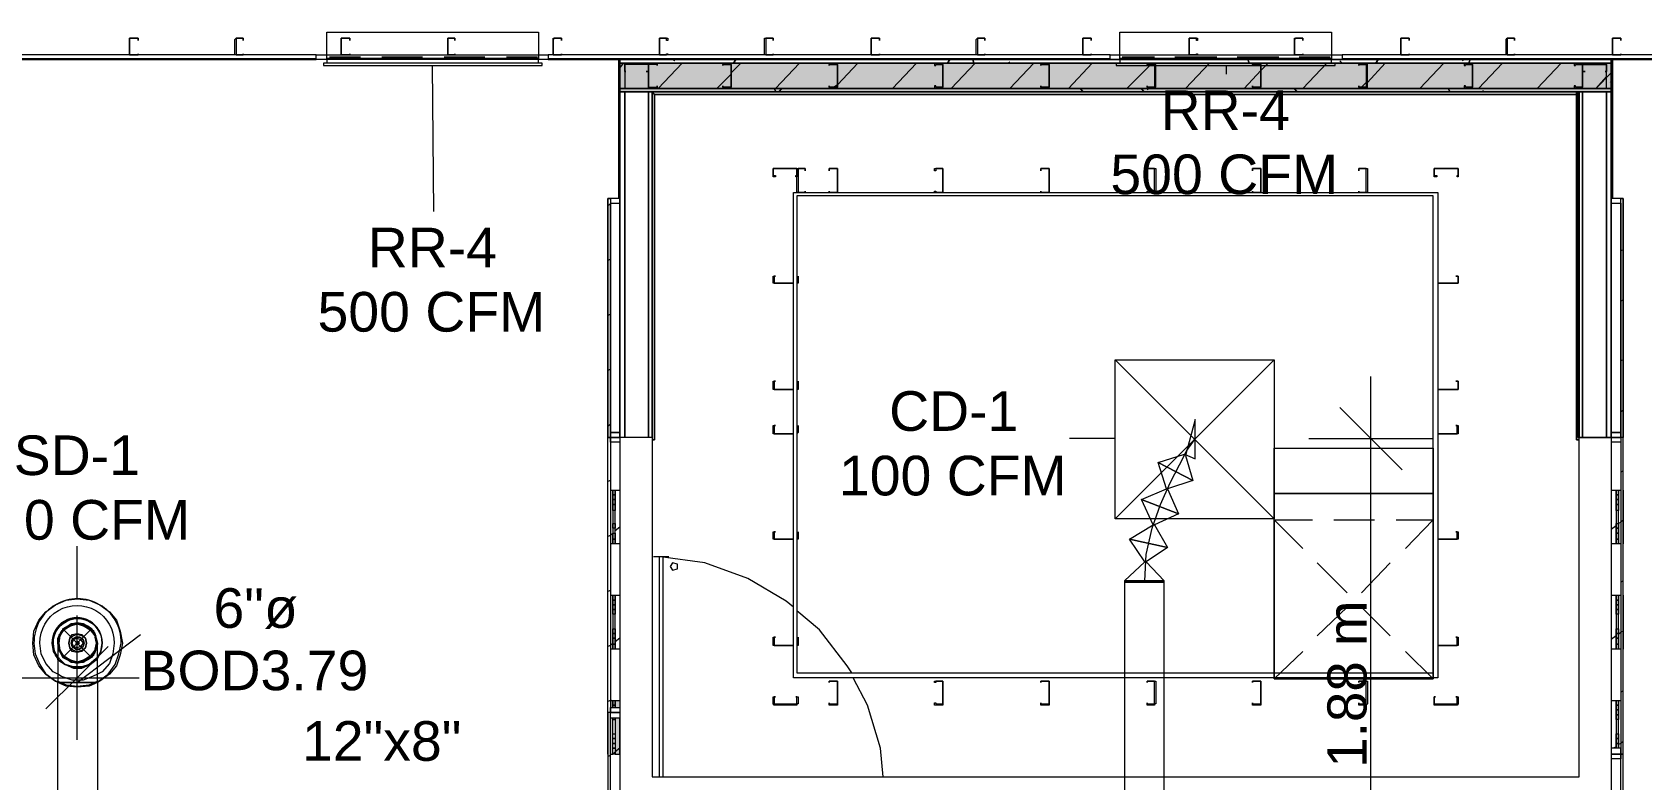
# Model space of a CAD drawing. Header units: metres. Extents: x -2 to 237, y -8 to 52.
# Drawn here: x 7.38 to 13.54, y 18.93 to 21.8 of the extents above; entities that cross this region are included whole.
import ezdxf

# ---------------------------------------------------------------- set-up
doc = ezdxf.new("R2010")
doc.units = ezdxf.units.M
doc.layers.add('HVAC - Ductos', color=5, linetype='Continuous', lineweight=0)
doc.layers.add('PDF4_Text', color=7, linetype='Continuous', lineweight=0)
doc.layers.add('PDF4_Geometry', color=7, linetype='Continuous', lineweight=0, true_color=0xaaaaaa)
doc.layers.add('PDF4_Solid Fills', color=7, linetype='Continuous', lineweight=0, true_color=0xffffff)
doc.styles.add('PDF Helvetica', font='')
doc.styles.get('PDF Helvetica').set_extended_font_data('Helvetica')

msp = doc.modelspace()

# ---------------------------------------------------------------- hatches: boundary and pattern name
at = {"layer": 'PDF4_Solid Fills', "lineweight": 0, "transparency": 33554559}
for points in [[(9.6483, 21.583), (9.6483, 21.6792), (9.6299, 21.6792), (9.6299, 21.5693), (13.4281, 21.5693), (13.4281, 21.6792), (13.4097, 21.6792), (13.4097, 21.583)], [(13.4281, 21.583), (13.4281, 21.6792), (9.6299, 21.6792), (9.6299, 21.583)], [(13.4097, 21.583), (13.4097, 21.6746), (9.6483, 21.6746), (9.6483, 21.583)]]:
    msp.add_hatch(color=256, dxfattribs=at).paths.add_polyline_path(points)
h = msp.add_hatch(color=256, dxfattribs=at)
h.paths.add_polyline_path([(9.5933, 19.2097), (9.6024, 19.2097), (9.6024, 19.2372), (9.5933, 19.2372)])
h.paths.add_polyline_path([(9.6024, 19.1685), (9.5933, 19.1685), (9.5933, 19.031), (9.6024, 19.031)])
h = msp.add_hatch(color=256, dxfattribs=at)
h.paths.add_polyline_path([(9.6299, 19.2097), (9.6299, 19.2372), (9.6116, 19.2372), (9.6116, 19.2097)])
h.paths.add_polyline_path([(9.6299, 19.1685), (9.6116, 19.1685), (9.6116, 19.031), (9.6299, 19.031)])

# ---------------------------------------------------------------- linework, layer by layer
at = {"layer": 'HVAC - Ductos', "lineweight": 0}
for points in [[(9.3321, 21.6792), (9.3184, 21.6792), (9.3184, 21.6975), (8.5074, 21.6975), (8.5074, 21.7983), (9.3184, 21.7983), (9.3184, 21.6975), (8.5074, 21.6975), (8.5074, 21.6792), (8.4937, 21.6792), (8.4937, 21.67), (9.3321, 21.67), (9.3321, 21.6792), (8.4937, 21.6792)], [(12.3697, 21.6792), (12.356, 21.6792), (12.356, 21.6975), (11.545, 21.6975), (11.545, 21.7983), (12.356, 21.7983), (12.356, 21.6975), (11.545, 21.6975), (11.545, 21.6792), (11.5313, 21.6792), (11.5313, 21.67), (12.3697, 21.67), (12.3697, 21.6792), (11.5313, 21.6792)], [(8.5166, 21.67), (9.3092, 21.67)], [(8.9106, 21.67), (8.9152, 21.111)], [(11.5542, 21.67), (12.3468, 21.67)], [(11.9528, 21.67), (11.9528, 21.638)], [(12.136, 20.543), (11.5267, 19.9336)], [(11.5267, 20.543), (12.136, 19.9336)], [(12.5072, 14.2157), (12.5072, 18.3621), (12.5072, 20.4788)], [(12.3881, 20.3597), (12.5072, 20.2405), (12.6263, 20.1215)], [(11.7925, 20.181), (11.8337, 20.1626), (11.8337, 20.3139), (11.797, 20.1764), (11.8245, 20.0802), (11.6917, 20.1489), (11.7925, 20.181), (11.797, 20.1764)], [(11.5267, 20.2405), (11.3526, 20.2405)], [(11.6413, 19.6953), (11.6459, 19.7961), (11.6687, 19.8969), (11.7008, 19.9886), (11.7375, 20.071), (11.7741, 20.1398), (11.8016, 20.1947), (11.8245, 20.2269), (11.8337, 20.2405)], [(12.2689, 20.2405), (12.5072, 20.2405), (12.7455, 20.2405)], [(11.7237, 20.0482), (11.6917, 20.1489), (11.8245, 20.0802), (11.7283, 20.0482), (11.7695, 19.952), (11.6275, 20.0069), (11.7237, 20.0482), (11.7283, 20.0482)], [(11.6733, 19.9107), (11.6275, 20.0069), (11.7695, 19.952), (11.6779, 19.9107), (11.7283, 19.8236), (11.5816, 19.8557), (11.6733, 19.9107), (11.6779, 19.9107)], [(12.2461, 19.8191), (12.136, 19.929), (12.2827, 19.929)], [(12.136, 19.929), (12.136, 19.3197), (12.7455, 19.3197), (12.7455, 19.929)], [(12.3652, 19.929), (12.5209, 19.929)], [(12.6034, 19.929), (12.7455, 19.929)], [(7.5499, 19.6266), (7.5499, 19.8282)], [(11.6413, 19.7687), (11.5816, 19.8557), (11.7283, 19.8236), (11.6459, 19.7687), (11.7145, 19.6953), (11.71, 19.6953), (11.6917, 19.6953), (11.6687, 19.6953), (11.6413, 19.6953), (11.6092, 19.6953), (11.5862, 19.6953), (11.568, 19.6953), (11.5634, 19.6953), (11.568, 19.6953), (11.5862, 19.6953), (11.6092, 19.6953), (11.6413, 19.6953), (11.6687, 19.6953), (11.6917, 19.6953), (11.71, 19.6953), (11.7145, 19.6953), (11.5634, 19.6953), (11.6413, 19.7687), (11.6459, 19.7687)], [(12.4155, 19.6495), (12.301, 19.7641)], [(11.7145, 18.5132), (11.7145, 19.6907), (11.7145, 19.6953), (11.5634, 19.6953), (11.5634, 19.6907), (11.568, 19.6907), (11.5862, 19.6907), (11.6092, 19.6907), (11.6413, 19.6907), (11.6687, 19.6907), (11.6917, 19.6907), (11.71, 19.6907), (11.7145, 19.6907), (11.71, 19.6907), (11.6917, 19.6907), (11.6687, 19.6907), (11.6413, 19.6907), (11.6092, 19.6907), (11.5862, 19.6907), (11.568, 19.6907), (11.5634, 19.6907), (11.5634, 18.5132)], [(7.4765, 18.5132), (7.4765, 19.3059), (7.4674, 19.3105), (7.4307, 19.3379), (7.4033, 19.37), (7.3849, 19.4113), (7.3803, 19.4571), (7.3849, 19.5029), (7.4033, 19.5442), (7.4307, 19.5762), (7.4674, 19.6037), (7.5086, 19.622), (7.5499, 19.6266), (7.5957, 19.622), (7.6369, 19.6037), (7.6736, 19.5762), (7.701, 19.5442), (7.7148, 19.5029), (7.724, 19.4571), (7.7148, 19.4113), (7.701, 19.37), (7.6736, 19.3379), (7.6369, 19.3105), (7.6277, 19.3059), (7.6277, 18.5132)], [(7.5499, 19.086), (7.5499, 19.3242), (7.5499, 19.5625)], [(12.5804, 19.4846), (12.4706, 19.5946)], [(7.4765, 19.4571), (7.4765, 19.4526), (7.4765, 19.4342), (7.4765, 19.4022), (7.4765, 19.3655), (7.4765, 19.3242), (7.4765, 19.3059), (7.4857, 19.3059), (7.4949, 19.3059), (7.5132, 19.3059), (7.5315, 19.3059), (7.5499, 19.3059), (7.5728, 19.3059), (7.5911, 19.3059), (7.6048, 19.3059), (7.6186, 19.3059), (7.6232, 19.3059), (7.6277, 19.3059), (7.6277, 19.3471), (7.6277, 19.3884), (7.6277, 19.4204), (7.6277, 19.4434), (7.6277, 19.4571), (7.6277, 19.4526), (7.6277, 19.4571), (7.6232, 19.4754), (7.6186, 19.4938), (7.6048, 19.5121), (7.5911, 19.5212), (7.5728, 19.5304), (7.5499, 19.535), (7.5315, 19.5304), (7.5132, 19.5212), (7.4949, 19.5121), (7.4949, 19.5075), (7.4949, 19.5121), (7.5132, 19.5212), (7.5315, 19.5304), (7.5499, 19.535), (7.5728, 19.5304), (7.5911, 19.5212), (7.6048, 19.5121), (7.6186, 19.4938), (7.6232, 19.4754), (7.6277, 19.4571)], [(7.4765, 19.4526), (7.4765, 19.4388), (7.4857, 19.4204), (7.4949, 19.4022), (7.5132, 19.393), (7.5315, 19.3838), (7.5132, 19.393), (7.4995, 19.4067), (7.4857, 19.4204), (7.4811, 19.4388), (7.4765, 19.4571), (7.4811, 19.4754), (7.4857, 19.4938), (7.4995, 19.5075), (7.5132, 19.5212), (7.5315, 19.5304), (7.5499, 19.5304), (7.5682, 19.5304), (7.5865, 19.5212), (7.6048, 19.5075), (7.614, 19.4938), (7.6232, 19.4754), (7.6232, 19.4571), (7.6232, 19.4388), (7.614, 19.4204), (7.6048, 19.4067), (7.5865, 19.393), (7.5682, 19.3838), (7.5499, 19.3838)], [(7.5224, 19.5212), (7.4995, 19.5075), (7.5224, 19.5212), (7.5499, 19.5304), (7.5773, 19.5212), (7.6002, 19.5075), (7.6186, 19.4846), (7.6232, 19.4571), (7.6186, 19.4296), (7.6002, 19.4067), (7.5773, 19.393), (7.5499, 19.3838), (7.5224, 19.393), (7.4995, 19.4067), (7.4857, 19.4296), (7.4811, 19.4571), (7.4857, 19.4846), (7.4995, 19.5075), (7.4857, 19.4892)], [(7.4811, 19.4846), (7.4811, 19.4892)], [(7.4949, 19.5075), (7.4903, 19.5029)], [(7.5178, 19.5258), (7.5224, 19.5258), (7.5269, 19.5304)], [(7.5269, 19.5258), (7.5499, 19.5304), (7.5773, 19.5258)], [(7.5499, 19.3059), (7.7927, 19.4892)], [(7.5773, 19.5304), (7.5819, 19.5258)], [(7.5819, 19.5212), (7.6048, 19.5075), (7.6186, 19.4892)], [(7.6186, 19.4892), (7.6232, 19.4846)], [(7.669, 19.4434), (7.5499, 19.3242), (7.4307, 19.2051)], [(7.4811, 19.4342), (7.4765, 19.4571), (7.4811, 19.48)], [(7.4811, 19.425), (7.4811, 19.4296)], [(7.6277, 19.4526), (7.6232, 19.4388), (7.6186, 19.4204), (7.6048, 19.4022), (7.5911, 19.393), (7.5728, 19.3838), (7.5499, 19.3792), (7.5315, 19.3838), (7.5499, 19.3838), (7.5269, 19.3884)], [(7.6186, 19.48), (7.6232, 19.4571), (7.6186, 19.4342)], [(7.6232, 19.4296), (7.6186, 19.425)], [(7.5224, 19.393), (7.4995, 19.4067), (7.4857, 19.425)], [(7.5269, 19.3838), (7.5224, 19.3884), (7.5178, 19.3884)], [(7.5773, 19.3884), (7.5544, 19.3838)], [(7.5819, 19.3884), (7.5773, 19.3838)], [(7.614, 19.425), (7.6048, 19.4067), (7.5819, 19.393)], [(12.7455, 19.3197), (12.6401, 19.425)], [(6.6289, 19.3242), (7.7881, 19.3242)], [(7.6277, 19.3379), (7.6094, 19.3288), (7.5728, 19.3151), (7.5315, 19.3151), (7.4903, 19.3288), (7.4765, 19.3379)], [(7.4765, 19.3105), (7.5086, 19.2968), (7.5499, 19.2922), (7.5957, 19.2968), (7.6277, 19.3105)], [(7.6277, 19.3059), (7.5957, 19.2922), (7.5499, 19.2876), (7.5086, 19.2922), (7.4765, 19.3059)], [(7.6277, 19.3059), (7.6232, 19.3059), (7.6186, 19.3059), (7.6048, 19.3059), (7.5911, 19.3059), (7.5728, 19.3059), (7.5499, 19.3059), (7.5315, 19.3059), (7.5132, 19.3059), (7.4949, 19.3059), (7.4857, 19.3059), (7.4765, 19.3059)]]:
    msp.add_lwpolyline(points, dxfattribs=at)
for points in [[(8.5166, 21.7021), (8.6357, 21.7021)], [(8.7182, 21.7021), (8.874, 21.7021)], [(8.9564, 21.7021), (9.1122, 21.7021)], [(9.1947, 21.7021), (9.3138, 21.7021)], [(11.5542, 21.7021), (11.6779, 21.7021)], [(11.7558, 21.7021), (11.9162, 21.7021)], [(11.994, 21.7021), (12.1544, 21.7021)], [(12.2323, 21.7021), (12.3514, 21.7021)], [(12.136, 19.9336), (11.5267, 19.9336), (11.5267, 20.543), (12.136, 20.543)], [(12.136, 20.0298), (12.136, 20.2039), (12.7455, 20.2039), (12.7455, 20.0298)], [(12.136, 20.0298), (12.7455, 20.0298), (12.7455, 19.3197), (12.136, 19.3197)], [(11.7145, 19.6907), (11.7054, 19.6907), (11.6917, 19.6907), (11.6779, 19.6907), (11.6596, 19.6907), (11.6413, 19.6907), (11.6183, 19.6907), (11.6, 19.6907), (11.5862, 19.6907), (11.5725, 19.6907), (11.568, 19.6907), (11.5634, 19.6907), (11.568, 19.6907), (11.5725, 19.6907), (11.5862, 19.6907), (11.6, 19.6907), (11.6183, 19.6907), (11.6413, 19.6907), (11.6596, 19.6907), (11.6779, 19.6907), (11.6917, 19.6907), (11.7054, 19.6907)], [(7.4903, 19.5029), (7.4857, 19.4938), (7.4765, 19.4754), (7.4765, 19.4571), (7.4765, 19.4526), (7.4765, 19.4571), (7.4765, 19.4754), (7.4857, 19.4938)], [(7.5224, 19.4754), (7.5178, 19.4571), (7.5224, 19.4754), (7.5315, 19.4892), (7.5499, 19.4938), (7.5682, 19.4892), (7.5819, 19.4754), (7.5865, 19.4571), (7.5819, 19.4754), (7.5682, 19.4846), (7.5499, 19.4892), (7.5361, 19.4846)], [(7.5819, 19.4388), (7.5865, 19.4571), (7.5819, 19.4388), (7.5682, 19.425), (7.5499, 19.4204), (7.5315, 19.425), (7.5224, 19.4388), (7.5178, 19.4571), (7.5224, 19.4388), (7.5361, 19.4296), (7.5499, 19.425), (7.5682, 19.4296)], [(7.5315, 19.4708), (7.5269, 19.4571), (7.5315, 19.4708), (7.5453, 19.48), (7.559, 19.48), (7.5728, 19.4708), (7.5773, 19.4571), (7.5728, 19.4708), (7.559, 19.48), (7.5453, 19.48)], [(7.5728, 19.4434), (7.5773, 19.4571), (7.5728, 19.4434), (7.559, 19.4342), (7.5453, 19.4342), (7.5315, 19.4434), (7.5269, 19.4571), (7.5315, 19.4434), (7.5453, 19.4342), (7.559, 19.4342)], [(7.5361, 19.4708), (7.5499, 19.4754), (7.5636, 19.4708), (7.5728, 19.4571), (7.5636, 19.4434), (7.5499, 19.4388), (7.5361, 19.4434), (7.5315, 19.4571)], [(7.5499, 19.4617), (7.5453, 19.4571), (7.5499, 19.4617), (7.5544, 19.4617), (7.559, 19.4571), (7.5544, 19.4526), (7.5499, 19.4526), (7.5453, 19.4571), (7.5499, 19.4526), (7.5544, 19.4526), (7.5544, 19.4571), (7.5544, 19.4617)], [(7.6277, 19.3976), (7.6415, 19.425), (7.6461, 19.4571), (7.6415, 19.425)], [(7.4811, 19.3976), (7.5041, 19.3746), (7.5361, 19.3655), (7.5682, 19.3655), (7.5957, 19.3746), (7.6232, 19.3976), (7.6277, 19.4022), (7.6232, 19.3976), (7.5957, 19.3746), (7.5682, 19.3655), (7.5361, 19.3655), (7.5041, 19.3746), (7.4811, 19.3976), (7.4765, 19.4022)], [(7.6232, 19.393), (7.6002, 19.3746), (7.5682, 19.3609), (7.5361, 19.3609), (7.5041, 19.3746), (7.4765, 19.393), (7.4765, 19.3976), (7.4765, 19.393), (7.5041, 19.3746), (7.5361, 19.3609), (7.5682, 19.3609), (7.6002, 19.3746), (7.6232, 19.393), (7.6277, 19.3976)]]:
    msp.add_lwpolyline(points, close=True, dxfattribs=at)
for points in [[(7.6277, 19.3105), (7.6323, 19.3105), (7.669, 19.3379), (7.6964, 19.3746), (7.7102, 19.4159), (7.7194, 19.4571, 1.013803), (7.3849, 19.4571), (7.3895, 19.4159), (7.4079, 19.3746), (7.4307, 19.3379), (7.4674, 19.3105), (7.4765, 19.3105)], [(7.4765, 19.3379), (7.4582, 19.3471), (7.4307, 19.3792), (7.4124, 19.4159), (7.4079, 19.4571, -1.013321), (7.6919, 19.4571), (7.6873, 19.4159), (7.6736, 19.3792), (7.6461, 19.3471), (7.6277, 19.3379)]]:
    msp.add_lwpolyline(points, format="xyb", dxfattribs=at)
msp.add_lwpolyline([(7.6461, 19.4571, 1.397577), (7.4765, 19.4022), (7.4628, 19.425), (7.4582, 19.4571, -1.372392), (7.6277, 19.4022), (7.6415, 19.425), (7.6461, 19.4571, 1.010987), (7.4537, 19.4571), (7.4582, 19.425), (7.4765, 19.3976, -1.406816)], format="xyb", close=True, dxfattribs=at)
at = {"layer": 'PDF4_Geometry', "lineweight": 0}
for points in [[(7.7514, 21.7112), (7.7514, 21.7709), (7.7514, 21.7754), (7.7835, 21.7754), (7.7835, 21.7663), (7.7835, 21.7754), (7.7514, 21.7754), (7.7514, 21.7709), (7.7514, 21.7112), (7.7835, 21.7112)], [(8.1592, 21.7112), (8.1546, 21.7112), (8.1546, 21.7709), (8.1592, 21.7754), (8.1867, 21.7754), (8.1867, 21.7663), (8.1867, 21.7754), (8.1592, 21.7754), (8.1592, 21.7709), (8.1592, 21.7112), (8.1867, 21.7112)], [(8.5624, 21.7112), (8.5624, 21.7709), (8.5624, 21.7754), (8.5945, 21.7754), (8.5945, 21.7663), (8.5945, 21.7754), (8.5624, 21.7754), (8.5624, 21.7709), (8.5624, 21.7112), (8.5945, 21.7112)], [(8.9701, 21.7112), (8.9701, 21.7709), (8.9701, 21.7754), (8.9977, 21.7754), (8.9977, 21.7663), (8.9977, 21.7754), (8.9701, 21.7754), (8.9701, 21.7709), (8.9701, 21.7112), (8.9977, 21.7112)], [(9.3779, 21.7112), (9.3734, 21.7112), (9.3734, 21.7709), (9.3734, 21.7754), (9.3779, 21.7754), (9.4054, 21.7754), (9.4054, 21.7663), (9.4054, 21.7754), (9.3779, 21.7754), (9.3734, 21.7709), (9.3734, 21.7112), (9.3779, 21.7112), (9.4054, 21.7112)], [(9.7811, 21.7112), (9.7811, 21.7709), (9.7811, 21.7754), (9.8132, 21.7754), (9.8132, 21.7663), (9.8086, 21.7663), (9.8086, 21.7754), (9.7811, 21.7754), (9.7811, 21.7709), (9.7811, 21.7112), (9.8086, 21.7112), (9.8086, 21.7158), (9.8132, 21.7158), (9.8132, 21.7112)], [(10.1889, 21.7112), (10.1843, 21.7112), (10.1843, 21.7709), (10.1843, 21.7754), (10.1889, 21.7754), (10.2163, 21.7754), (10.2163, 21.7663), (10.2163, 21.7754), (10.1889, 21.7754), (10.1889, 21.7709), (10.1889, 21.7112), (10.2163, 21.7112)], [(10.5921, 21.7112), (10.5921, 21.7709), (10.5921, 21.7754), (10.6241, 21.7754), (10.6241, 21.7663), (10.6241, 21.7754), (10.5921, 21.7754), (10.5921, 21.7709), (10.5921, 21.7112), (10.6241, 21.7112)], [(10.9998, 21.7112), (10.9952, 21.7112), (10.9952, 21.7709), (10.9998, 21.7754), (11.0273, 21.7754), (11.0273, 21.7663), (11.0273, 21.7754), (10.9998, 21.7754), (10.9998, 21.7709), (10.9998, 21.7112), (11.0273, 21.7112)], [(11.403, 21.7112), (11.403, 21.7709), (11.403, 21.7754), (11.4351, 21.7754), (11.4351, 21.7663), (11.4351, 21.7754), (11.403, 21.7754), (11.403, 21.7709), (11.403, 21.7112), (11.4351, 21.7112)], [(11.8108, 21.7112), (11.8108, 21.7709), (11.8108, 21.7754), (11.8428, 21.7754), (11.8428, 21.7663), (11.8383, 21.7663), (11.8383, 21.7754), (11.8108, 21.7754), (11.8108, 21.7709), (11.8108, 21.7112), (11.8383, 21.7112), (11.8383, 21.7158), (11.8428, 21.7158), (11.8428, 21.7112)], [(12.2185, 21.7112), (12.2139, 21.7112), (12.2139, 21.7709), (12.2139, 21.7754), (12.2185, 21.7754), (12.2461, 21.7754), (12.2461, 21.7663), (12.2461, 21.7754), (12.2185, 21.7754), (12.2139, 21.7709), (12.2139, 21.7112), (12.2185, 21.7112), (12.2461, 21.7112)], [(12.6217, 21.7112), (12.6217, 21.7709), (12.6217, 21.7754), (12.6538, 21.7754), (12.6538, 21.7663), (12.6538, 21.7754), (12.6217, 21.7754), (12.6217, 21.7709), (12.6217, 21.7112), (12.6538, 21.7112)], [(13.0295, 21.7112), (13.0249, 21.7112), (13.0249, 21.7709), (13.0295, 21.7754), (13.057, 21.7754), (13.057, 21.7663), (13.057, 21.7754), (13.0295, 21.7754), (13.0295, 21.7709), (13.0295, 21.7112), (13.057, 21.7112)], [(13.4327, 21.7112), (13.4327, 21.7709), (13.4327, 21.7754), (13.4648, 21.7754), (13.4648, 21.7663), (13.4648, 21.7754), (13.4327, 21.7754), (13.4327, 21.7709), (13.4327, 21.7112), (13.4648, 21.7112)], [(8.4662, 21.7112), (7.0963, 21.7112), (7.0963, 21.693), (8.4662, 21.693)], [(7.7835, 21.7158), (7.7835, 21.7112)], [(8.1867, 21.7158), (8.1867, 21.7112)], [(8.4662, 21.693), (8.4662, 21.7112), (9.355, 21.7112), (9.355, 21.693)], [(8.5945, 21.7158), (8.5945, 21.7112)], [(8.9977, 21.7158), (8.9977, 21.7112)], [(11.5084, 21.7112), (9.355, 21.7112), (9.355, 21.693), (11.5084, 21.693)], [(9.4054, 21.7158), (9.4054, 21.7112)], [(10.2163, 21.7158), (10.2163, 21.7112)], [(10.6241, 21.7158), (10.6241, 21.7112)], [(11.0273, 21.7158), (11.0273, 21.7112)], [(11.4351, 21.7158), (11.4351, 21.7112)], [(11.5084, 21.693), (11.5084, 21.7112), (12.3972, 21.7112), (12.3972, 21.693)], [(12.2461, 21.7158), (12.2461, 21.7112)], [(14.4681, 21.7112), (12.3972, 21.7112), (12.3972, 21.693), (14.4681, 21.693)], [(12.6538, 21.7158), (12.6538, 21.7112)], [(13.057, 21.7158), (13.057, 21.7112)], [(13.4648, 21.7158), (13.4648, 21.7112)], [(9.6299, 21.1614), (9.6299, 21.693), (9.6299, 21.1614), (9.5933, 21.1614), (9.5933, 21.1432), (9.6299, 21.1432)], [(9.6253, 21.693), (9.6253, 21.1614)], [(13.4281, 21.693), (9.6299, 21.693), (9.6299, 21.5692), (13.4281, 21.5692)], [(9.6299, 21.693), (9.6299, 21.6792), (13.4281, 21.6792), (13.4281, 21.693)], [(9.6299, 21.6792), (9.6299, 21.583), (13.4281, 21.583), (13.4281, 21.6792)], [(9.6483, 21.6746), (9.6483, 21.6792), (9.7353, 21.6792), (9.7399, 21.6746), (9.7399, 21.6471), (9.7307, 21.6471), (9.7399, 21.6471), (9.7399, 21.6746), (9.7353, 21.6746), (9.6483, 21.6746), (9.6483, 21.6471)], [(9.6528, 21.6471), (9.6483, 21.6471)], [(9.7399, 21.583), (9.7399, 21.5876), (9.7399, 21.6746), (9.7399, 21.6792), (9.772, 21.6792), (9.772, 21.67), (9.772, 21.6746), (9.7399, 21.6746), (9.7399, 21.5876), (9.772, 21.5876), (9.772, 21.5922), (9.772, 21.583)], [(9.8361, 21.6884), (9.8406, 21.693)], [(10.0239, 21.583), (10.056, 21.583), (10.056, 21.5876), (10.056, 21.6746), (10.056, 21.6792), (10.0239, 21.6792), (10.0239, 21.67), (10.0239, 21.6746), (10.056, 21.6746), (10.056, 21.5876), (10.0239, 21.5876), (10.0239, 21.5922)], [(10.0652, 21.6792), (10.0743, 21.693)], [(10.4317, 21.583), (10.4592, 21.583), (10.4638, 21.5876), (10.4638, 21.6746), (10.4592, 21.6792), (10.4317, 21.6792), (10.4317, 21.67), (10.4317, 21.6746), (10.4592, 21.6746), (10.4638, 21.6746), (10.4638, 21.5876), (10.4592, 21.5876), (10.4317, 21.5876), (10.4317, 21.5922)], [(10.8349, 21.583), (10.867, 21.583), (10.867, 21.5876), (10.867, 21.6746), (10.867, 21.6792), (10.8349, 21.6792), (10.8349, 21.67), (10.8395, 21.67), (10.8395, 21.6746), (10.867, 21.6746), (10.867, 21.5876), (10.8395, 21.5876), (10.8395, 21.5922), (10.8349, 21.5922)], [(10.8853, 21.6792), (10.8944, 21.693)], [(10.9815, 21.693), (10.9861, 21.6792)], [(11.1189, 21.6792), (11.1235, 21.6838)], [(11.2427, 21.583), (11.2701, 21.583), (11.2747, 21.5876), (11.2747, 21.6746), (11.2701, 21.6792), (11.2427, 21.6792), (11.2427, 21.67), (11.2427, 21.6746), (11.2701, 21.6746), (11.2747, 21.6746), (11.2747, 21.5876), (11.2701, 21.5876), (11.2427, 21.5876), (11.2427, 21.5922)], [(11.6504, 21.583), (11.6779, 21.583), (11.6779, 21.5876), (11.6825, 21.5876), (11.6825, 21.6746), (11.6779, 21.6746), (11.6779, 21.6792), (11.6504, 21.6792), (11.6504, 21.67), (11.6504, 21.6746), (11.6779, 21.6746), (11.6779, 21.5876), (11.6504, 21.5876), (11.6504, 21.5922)], [(12.0352, 21.693), (12.0398, 21.6838)], [(12.0536, 21.583), (12.0857, 21.583), (12.0857, 21.5876), (12.0857, 21.6746), (12.0857, 21.6792), (12.0536, 21.6792), (12.0536, 21.67), (12.0536, 21.6746), (12.0857, 21.6746), (12.0857, 21.5876), (12.0536, 21.5876), (12.0536, 21.5922)], [(12.3881, 21.6884), (12.3972, 21.6792)], [(12.4614, 21.583), (12.4888, 21.583), (12.4934, 21.5876), (12.4934, 21.6746), (12.4888, 21.6792), (12.4614, 21.6792), (12.4614, 21.67), (12.4614, 21.6746), (12.4888, 21.6746), (12.4888, 21.5876), (12.4614, 21.5876), (12.4614, 21.5922)], [(12.5255, 21.6792), (12.5346, 21.693)], [(12.8553, 21.693), (12.8599, 21.6884)], [(12.8645, 21.583), (12.8966, 21.583), (12.8966, 21.5876), (12.8966, 21.6746), (12.8966, 21.6792), (12.8645, 21.6792), (12.8645, 21.67), (12.8691, 21.67), (12.8691, 21.6746), (12.8966, 21.6746), (12.8966, 21.5876), (12.8691, 21.5876), (12.8691, 21.5922), (12.8645, 21.5922)], [(12.8829, 21.6838), (12.8875, 21.693)], [(13.2861, 21.583), (13.3181, 21.583), (13.3181, 21.5876), (13.3181, 21.6746), (13.3181, 21.6792), (13.2861, 21.6792), (13.2861, 21.67), (13.2907, 21.67), (13.2907, 21.6746), (13.3181, 21.6746), (13.3181, 21.5876), (13.2907, 21.5876), (13.2907, 21.5922), (13.2861, 21.5922)], [(13.4097, 21.6471), (13.4097, 21.6746), (13.4097, 21.6792), (13.3227, 21.6792), (13.3181, 21.6746), (13.3181, 21.6471), (13.3273, 21.6471), (13.3181, 21.6471), (13.3181, 21.6746), (13.3227, 21.6746), (13.4097, 21.6746), (13.4097, 21.6471), (13.4051, 21.6471)], [(9.6299, 21.583), (9.6299, 21.5692), (13.4281, 21.5692), (13.4281, 21.583)], [(13.1028, 21.5692), (9.8682, 21.5692)], [(10.2209, 21.583), (10.2255, 21.5738)], [(10.2393, 21.5692), (10.2484, 21.583)], [(11.3938, 21.583), (11.403, 21.5692)], [(11.6275, 21.583), (11.6367, 21.5692)], [(11.6504, 21.5784), (11.655, 21.583)], [(12.2139, 21.583), (12.2231, 21.5692)], [(12.805, 21.5784), (12.8095, 21.5692)], [(12.9333, 21.5692), (12.9378, 21.5738)], [(13.2953, 20.236), (13.3044, 20.236), (13.2953, 20.236), (13.2953, 21.5692)], [(10.2163, 21.276), (10.2209, 21.276), (10.308, 21.276), (10.308, 21.2439), (10.3034, 21.2439), (10.3034, 21.2485), (10.308, 21.2485), (10.308, 21.276), (10.2209, 21.276), (10.2163, 21.276), (10.2163, 21.2485), (10.2255, 21.2485), (10.2255, 21.2439), (10.2163, 21.2439)], [(10.3126, 21.1844), (10.308, 21.1844), (10.308, 21.189), (10.308, 21.276), (10.3126, 21.276), (10.3401, 21.276), (10.3401, 21.2668), (10.3401, 21.276), (10.3126, 21.276), (10.3126, 21.189), (10.3126, 21.1844), (10.3401, 21.1844)], [(10.4592, 21.1844), (10.4638, 21.1844), (10.4638, 21.189), (10.4638, 21.276), (10.4592, 21.276), (10.4317, 21.276), (10.4317, 21.2668), (10.4317, 21.276), (10.4592, 21.276), (10.4638, 21.276), (10.4638, 21.189), (10.4638, 21.1844), (10.4592, 21.1844), (10.4317, 21.1844)], [(10.8349, 21.189), (10.8395, 21.189), (10.8395, 21.1844), (10.867, 21.1844), (10.867, 21.189), (10.867, 21.276), (10.8395, 21.276), (10.8395, 21.2668), (10.8349, 21.2668), (10.8349, 21.276), (10.867, 21.276), (10.867, 21.189), (10.867, 21.1844), (10.8349, 21.1844)], [(11.2701, 21.1844), (11.2747, 21.1844), (11.2747, 21.189), (11.2747, 21.276), (11.2701, 21.276), (11.2427, 21.276), (11.2427, 21.2668), (11.2427, 21.276), (11.2701, 21.276), (11.2747, 21.276), (11.2747, 21.189), (11.2747, 21.1844), (11.2701, 21.1844), (11.2427, 21.1844)], [(11.6779, 21.1844), (11.6779, 21.189), (11.6779, 21.276), (11.6504, 21.276), (11.6504, 21.2668), (11.6504, 21.276), (11.6779, 21.276), (11.6825, 21.276), (11.6825, 21.189), (11.6779, 21.1844), (11.6504, 21.1844)], [(12.0857, 21.1844), (12.0857, 21.189), (12.0857, 21.276), (12.0536, 21.276), (12.0536, 21.2668), (12.0536, 21.276), (12.0857, 21.276), (12.0857, 21.189), (12.0857, 21.1844), (12.0536, 21.1844)], [(12.4888, 21.1844), (12.4888, 21.189), (12.4888, 21.276), (12.4614, 21.276), (12.4614, 21.2668), (12.4614, 21.276), (12.4888, 21.276), (12.4934, 21.276), (12.4934, 21.189), (12.4934, 21.1844), (12.4888, 21.1844), (12.4614, 21.1844)], [(12.8371, 21.2439), (12.8371, 21.2485), (12.8417, 21.2485), (12.8417, 21.276), (12.8371, 21.276), (12.75, 21.276), (12.75, 21.2485), (12.7591, 21.2485), (12.7591, 21.2439), (12.75, 21.2439), (12.75, 21.276), (12.8371, 21.276), (12.8417, 21.276), (12.8417, 21.2439)], [(10.2942, 19.3242), (10.2942, 19.3425), (10.2942, 21.1706), (10.2942, 21.1844), (12.7637, 21.1844), (12.7637, 21.1706), (12.7637, 19.3425), (12.7637, 19.3242)], [(10.308, 19.3425), (12.7455, 19.3425), (12.7455, 21.1706), (10.308, 21.1706)], [(10.3401, 21.189), (10.3401, 21.1844)], [(10.4317, 21.189), (10.4317, 21.1844)], [(11.2427, 21.189), (11.2427, 21.1844)], [(11.6504, 21.189), (11.6504, 21.1844)], [(12.0536, 21.189), (12.0536, 21.1844)], [(12.4614, 21.189), (12.4614, 21.1844)], [(10.2255, 20.8637), (10.2209, 20.8637), (10.2209, 20.8361), (10.2942, 20.8361), (10.2209, 20.8361), (10.2163, 20.8361), (10.2163, 20.8637)], [(12.8325, 20.8637), (12.8417, 20.8637)], [(12.8417, 20.8361), (12.8371, 20.8361), (12.8417, 20.8361), (12.8417, 20.8637)], [(10.2255, 20.4605), (10.2209, 20.4605), (10.2209, 20.4284), (10.2942, 20.4284), (10.2209, 20.4284), (10.2163, 20.4284), (10.2163, 20.4605)], [(12.8325, 20.4605), (12.8417, 20.4605)], [(12.8417, 20.4284), (12.8371, 20.4284), (12.8417, 20.4284), (12.8417, 20.4605)], [(10.2255, 20.2909), (10.2209, 20.2909), (10.2209, 20.2635), (10.2209, 20.2589), (10.2942, 20.2589), (10.2209, 20.2589), (10.2163, 20.2589), (10.2163, 20.2635), (10.2163, 20.2909)], [(12.8371, 20.2589), (12.8371, 20.2635), (12.8371, 20.2909), (12.8325, 20.2909), (12.8417, 20.2909), (12.8417, 20.2635), (12.8417, 20.2589), (12.8371, 20.2589), (12.7637, 20.2589)], [(9.5933, 16.0255), (9.5933, 17.0793), (9.5841, 17.0793), (9.5841, 18.133), (9.5933, 18.133), (9.5933, 19.1913), (9.5841, 19.1913), (9.5841, 20.2451), (9.5933, 20.2451), (9.5933, 19.1913), (9.5841, 19.1913), (9.5841, 18.133), (9.5933, 18.133), (9.5933, 17.0793), (9.5841, 17.0793), (9.5841, 16.0255)], [(9.6299, 20.2635), (9.5933, 20.2635)], [(9.6299, 20.2269), (9.5933, 20.2269), (9.5933, 20.2451), (9.6299, 20.2451)], [(9.6024, 20.0252), (9.6024, 20.0436), (9.6116, 20.0436), (9.6116, 20.0252)], [(9.6116, 20.0436), (9.6299, 20.0436), (9.6299, 19.8374), (9.6116, 19.8374)], [(13.4556, 20.0436), (13.4556, 20.0252), (13.4464, 20.0252), (13.4464, 20.0436)], [(9.6116, 20.0069), (9.6024, 20.0069), (9.6024, 20.0252), (9.6116, 20.0252)], [(9.6116, 19.9886), (9.6024, 19.9886), (9.6024, 20.0069), (9.6116, 20.0069)], [(9.6116, 19.9656), (9.6024, 19.9656), (9.6024, 19.9886), (9.6116, 19.9886)], [(13.4556, 20.0252), (13.4556, 20.0069), (13.4464, 20.0069), (13.4464, 20.0252)], [(13.4556, 20.0069), (13.4556, 19.9886), (13.4464, 19.9886), (13.4464, 20.0069)], [(13.4556, 19.9886), (13.4556, 19.9656), (13.4464, 19.9656), (13.4464, 19.9886)], [(10.2255, 19.8832), (10.2209, 19.8832), (10.2209, 19.8557), (10.2942, 19.8557), (10.2209, 19.8557), (10.2163, 19.8557), (10.2163, 19.8832)], [(12.8371, 19.8557), (12.8371, 19.8832), (12.8325, 19.8832), (12.8417, 19.8832), (12.8417, 19.8557), (12.8371, 19.8557), (12.7637, 19.8557)], [(13.4464, 19.8969), (13.4556, 19.8969), (13.4556, 19.8786), (13.4464, 19.8786)], [(13.4464, 19.8786), (13.4556, 19.8786), (13.4556, 19.8557), (13.4464, 19.8557)], [(13.4464, 19.8374), (13.4464, 19.8557), (13.4556, 19.8557), (13.4556, 19.8374)], [(9.8224, 19.7503), (9.8315, 19.7366), (9.8498, 19.7411), (9.8498, 19.7595), (9.8315, 19.7641)], [(9.6024, 19.622), (9.6024, 19.6404), (9.6116, 19.6404), (9.6116, 19.622)], [(9.6116, 19.6037), (9.6024, 19.6037), (9.6024, 19.622), (9.6116, 19.622)], [(9.6116, 19.6404), (9.6299, 19.6404), (9.6299, 19.4342), (9.6116, 19.4342)], [(13.4556, 19.6404), (13.4556, 19.622), (13.4464, 19.622), (13.4464, 19.6404)], [(13.4556, 19.622), (13.4556, 19.6037), (13.4464, 19.6037), (13.4464, 19.622)], [(9.6116, 19.5854), (9.6024, 19.5854), (9.6024, 19.6037), (9.6116, 19.6037)], [(9.6116, 19.5671), (9.6024, 19.5671), (9.6024, 19.5854), (9.6116, 19.5854)], [(13.4556, 19.6037), (13.4556, 19.5854), (13.4464, 19.5854), (13.4464, 19.6037)], [(13.4556, 19.5854), (13.4556, 19.5671), (13.4464, 19.5671), (13.4464, 19.5854)], [(9.6116, 19.4938), (9.6024, 19.4938), (9.6024, 19.5121), (9.6116, 19.5121)], [(9.6024, 19.4754), (9.6024, 19.4938), (9.6116, 19.4938), (9.6116, 19.4754)], [(13.4556, 19.5121), (13.4556, 19.4938), (13.4464, 19.4938), (13.4464, 19.5121)], [(13.4464, 19.4938), (13.4556, 19.4938), (13.4556, 19.4754), (13.4464, 19.4754)], [(9.6024, 19.4526), (9.6024, 19.4754), (9.6116, 19.4754), (9.6116, 19.4526)], [(9.6116, 19.4526), (9.6116, 19.4342), (9.6024, 19.4342), (9.6024, 19.4526)], [(10.2255, 19.48), (10.2209, 19.48), (10.2209, 19.448), (10.2942, 19.448), (10.2209, 19.448), (10.2163, 19.448), (10.2163, 19.48)], [(12.8371, 19.448), (12.8371, 19.48), (12.8325, 19.48), (12.8417, 19.48), (12.8417, 19.448), (12.8371, 19.448), (12.7637, 19.448)], [(13.4464, 19.4754), (13.4556, 19.4754), (13.4556, 19.4526), (13.4464, 19.4526)], [(13.4464, 19.4342), (13.4464, 19.4526), (13.4556, 19.4526), (13.4556, 19.4342)], [(10.4317, 19.228), (10.4317, 19.2235), (10.4592, 19.2235), (10.4638, 19.2235), (10.4638, 19.3105), (10.4592, 19.3105), (10.4317, 19.3105), (10.4317, 19.3059), (10.4317, 19.3105), (10.4592, 19.3105), (10.4638, 19.3105), (10.4638, 19.2235), (10.4638, 19.2189), (10.4592, 19.2189), (10.4317, 19.2189)], [(10.8349, 19.228), (10.8395, 19.228), (10.8395, 19.2235), (10.867, 19.2235), (10.867, 19.3105), (10.8395, 19.3105), (10.8395, 19.3059), (10.8349, 19.3059), (10.8349, 19.3105), (10.867, 19.3105), (10.867, 19.2235), (10.867, 19.2189), (10.8349, 19.2189)], [(11.2427, 19.228), (11.2427, 19.2235), (11.2701, 19.2235), (11.2747, 19.2235), (11.2747, 19.3105), (11.2701, 19.3105), (11.2427, 19.3105), (11.2427, 19.3059), (11.2427, 19.3105), (11.2701, 19.3105), (11.2747, 19.3105), (11.2747, 19.2235), (11.2747, 19.2189), (11.2701, 19.2189), (11.2427, 19.2189)], [(11.6504, 19.228), (11.6504, 19.2235), (11.6779, 19.2235), (11.6779, 19.3105), (11.6504, 19.3105), (11.6504, 19.3059), (11.6504, 19.3105), (11.6779, 19.3105), (11.6825, 19.3105), (11.6825, 19.2235), (11.6779, 19.2235), (11.6779, 19.2189), (11.6504, 19.2189)], [(12.0536, 19.228), (12.0536, 19.2235), (12.0857, 19.2235), (12.0857, 19.3105), (12.0536, 19.3105), (12.0536, 19.3059), (12.0536, 19.3105), (12.0857, 19.3105), (12.0857, 19.2235), (12.0857, 19.2189), (12.0536, 19.2189)], [(12.4614, 19.228), (12.4614, 19.2235), (12.4888, 19.2235), (12.4888, 19.3105), (12.4614, 19.3105), (12.4614, 19.3059), (12.4614, 19.3105), (12.4888, 19.3105), (12.4934, 19.3105), (12.4934, 19.2235), (12.4888, 19.2189), (12.4614, 19.2189)], [(10.2255, 19.2509), (10.2209, 19.2509), (10.2209, 19.2235), (10.308, 19.2235), (10.308, 19.2509), (10.3034, 19.2509), (10.3126, 19.2509), (10.3126, 19.2235), (10.308, 19.2235), (10.308, 19.2189), (10.2209, 19.2189), (10.2163, 19.2235), (10.2163, 19.2509)], [(12.75, 19.2235), (12.8371, 19.2235), (12.8371, 19.2509), (12.8325, 19.2509), (12.8417, 19.2509), (12.8417, 19.2235), (12.8371, 19.2189), (12.75, 19.2189), (12.75, 19.2235), (12.75, 19.2509)], [(12.7546, 19.2509), (12.75, 19.2509)], [(9.6299, 19.1913), (9.5933, 19.1913), (9.5933, 19.2097), (9.6299, 19.2097)], [(9.6299, 19.1685), (9.5933, 19.1685), (9.5933, 19.1913), (9.6299, 19.1913)], [(9.6024, 19.2189), (9.6024, 19.2372), (9.6116, 19.2372), (9.6116, 19.2189)], [(13.4556, 19.2372), (13.4556, 19.2189), (13.4464, 19.2189), (13.4464, 19.2372)], [(13.4556, 19.2189), (13.4556, 19.2005), (13.4464, 19.2005), (13.4464, 19.2189)], [(13.4556, 19.2005), (13.4556, 19.1822), (13.4464, 19.1822), (13.4464, 19.2005)], [(13.4556, 19.1822), (13.4556, 19.1639), (13.4464, 19.1639), (13.4464, 19.1822)], [(9.6116, 19.0906), (9.6024, 19.0906), (9.6024, 19.1089), (9.6116, 19.1089)], [(9.6024, 19.0722), (9.6024, 19.0906), (9.6116, 19.0906), (9.6116, 19.0722)], [(9.6024, 19.0539), (9.6024, 19.0722), (9.6116, 19.0722), (9.6116, 19.0539)], [(13.4556, 19.1089), (13.4556, 19.0906), (13.4464, 19.0906), (13.4464, 19.1089)], [(13.4464, 19.0906), (13.4556, 19.0906), (13.4556, 19.0722), (13.4464, 19.0722)], [(9.6116, 19.0539), (9.6116, 19.031), (9.6024, 19.031), (9.6024, 19.0539)]]:
    msp.add_lwpolyline(points, close=True, dxfattribs=at)
for points in [[(7.0963, 21.6975), (8.4662, 21.6975)], [(9.355, 21.6975), (11.5084, 21.6975)], [(13.4281, 21.583), (13.4281, 21.693), (9.6299, 21.693), (13.4281, 21.693), (13.4281, 21.5692), (13.4281, 21.5601), (13.4281, 21.5692), (13.4281, 21.1614)], [(9.6299, 21.693), (13.4281, 21.693), (13.4281, 21.5692), (13.4327, 21.5692), (13.4327, 21.1614), (13.4327, 21.5692), (13.4281, 21.5692)], [(9.6299, 21.583), (9.6299, 21.693), (9.6299, 20.2451), (9.6299, 21.5692), (9.6299, 20.2451), (9.6299, 21.5692), (9.7536, 21.5692), (9.7536, 20.2451), (9.7536, 21.5692), (9.7536, 20.2451), (9.7399, 20.2451), (9.7399, 21.5692), (9.7399, 20.2451), (9.6483, 20.2451), (9.6483, 21.5692), (9.6483, 20.2451), (9.6299, 20.2451), (9.6299, 13.9225), (9.6299, 13.7988)], [(13.4281, 21.693), (9.6299, 21.693), (13.4281, 21.693)], [(13.4281, 21.1432), (13.4648, 21.1432), (13.4648, 21.1614), (13.4281, 21.1614), (13.4281, 21.5692), (13.4281, 20.2451), (13.2998, 20.2451), (13.3044, 20.2451), (13.3044, 21.5692), (13.3044, 20.2451), (13.3181, 20.2451), (13.3181, 21.5692), (13.3181, 20.2451), (13.4097, 20.2451), (13.4097, 21.5692), (13.4097, 20.2451), (13.4281, 20.2451), (13.4281, 21.5692), (9.6299, 21.5692), (9.6299, 21.583), (9.6299, 21.6792)], [(13.4097, 21.6792), (9.6483, 21.6792), (9.6483, 21.583), (13.4097, 21.583), (13.4097, 21.6471)], [(12.3972, 21.6975), (14.4681, 21.6975)], [(13.2998, 21.5692), (13.2998, 20.2451), (13.3411, 20.2451), (13.2998, 20.2451), (13.2998, 21.5692), (13.2998, 20.2451), (13.2998, 21.5692), (13.4281, 21.5692), (13.4327, 21.5692), (13.4327, 21.6975), (13.4327, 21.5692), (13.4281, 21.5692), (13.4281, 21.583), (13.4281, 21.6792)], [(13.4281, 21.6104), (13.4235, 21.6059)], [(9.6299, 21.5692), (13.4281, 21.5692), (9.6299, 21.5692)], [(9.7536, 21.5692), (9.7628, 21.5601), (13.2998, 21.5601), (9.7628, 21.5601), (9.7628, 20.236), (9.7536, 20.236), (9.7628, 20.236), (9.7628, 21.5601), (9.7536, 21.5692), (9.7536, 20.2451), (9.7536, 21.5692), (9.7536, 20.2451), (9.7536, 18.944), (13.3044, 18.944), (13.3044, 20.2451), (13.4281, 20.2451), (13.4281, 13.9225)], [(13.4281, 20.2451), (13.4281, 21.5692), (13.4281, 20.2451)], [(9.5933, 21.1614), (9.5841, 21.1614), (9.5841, 20.2451), (9.5841, 21.1614), (9.5933, 21.1614), (9.5933, 20.2451), (9.5841, 20.2451)], [(13.4648, 21.1432), (13.4648, 20.2635), (13.4281, 20.2635), (13.4648, 20.2635), (13.4648, 20.2451), (13.4648, 21.1614), (13.4739, 21.1614), (13.4739, 20.2451), (13.4739, 21.1614), (13.4648, 21.1614)], [(9.5933, 21.1386), (9.5841, 21.134)], [(9.6299, 20.2451), (9.5933, 20.2451), (9.5933, 20.2635), (9.5933, 21.1432)], [(9.5933, 20.9278), (9.5841, 20.9232)], [(13.4739, 20.9645), (13.4648, 20.9599)], [(10.3126, 20.8637), (10.3126, 20.8361), (10.308, 20.8361)], [(12.7637, 20.8361), (12.8371, 20.8361), (12.7637, 20.8361)], [(13.4739, 20.7721), (13.4648, 20.7675)], [(9.5933, 20.717), (9.5841, 20.7124)], [(13.4739, 20.543), (13.4648, 20.5384)], [(9.5933, 20.5063), (9.5841, 20.5017), (9.5841, 20.4972)], [(10.3126, 20.4605), (10.3126, 20.4284), (10.308, 20.4284)], [(12.7637, 20.4284), (12.8371, 20.4284), (12.7637, 20.4284)], [(9.5933, 20.2955), (9.5841, 20.2864)], [(10.3126, 20.2909), (10.3126, 20.2635), (10.308, 20.2589)], [(13.4739, 20.3505), (13.4648, 20.3413)], [(13.4739, 19.031), (13.4739, 20.2451), (13.4648, 20.2451), (13.4648, 19.031), (13.4648, 19.0127), (13.4281, 19.0127)], [(13.4739, 20.2451), (13.4648, 20.2451), (13.4648, 20.2269), (13.4281, 20.2269)], [(13.4281, 20.2451), (13.4648, 20.2451), (13.4281, 20.2451)], [(13.4739, 20.1169), (13.4648, 20.1123)], [(9.5933, 20.0802), (9.5841, 20.0756)], [(9.5841, 19.8374), (9.5841, 20.0436)], [(9.5933, 20.0436), (9.6024, 20.0436), (9.6024, 19.8374), (9.5933, 19.8374)], [(13.4281, 20.0436), (13.4464, 20.0436), (13.4464, 19.8374), (13.4281, 19.8374)], [(13.4648, 19.8374), (13.4556, 19.8374), (13.4556, 20.0436), (13.4648, 20.0436)], [(13.4739, 20.0436), (13.4739, 19.8374)], [(13.4739, 19.929), (13.4648, 19.9198), (13.4556, 19.9153), (13.4556, 19.8969), (13.4464, 19.8969), (13.4464, 19.9153), (13.4556, 19.9153)], [(9.6024, 19.8786), (9.6116, 19.8786), (9.6116, 19.8969), (9.6024, 19.8969), (9.6024, 19.9153), (9.6116, 19.9153), (9.6116, 19.8969), (9.6024, 19.8969), (9.6024, 19.8786), (9.6116, 19.8786), (9.6116, 19.8557), (9.6116, 19.8374), (9.6024, 19.8374), (9.6024, 19.8557), (9.6116, 19.8557), (9.6024, 19.8557), (9.6024, 19.8786), (9.5933, 19.8695), (9.5841, 19.8649)], [(9.6299, 19.9015), (9.6116, 19.8877)], [(10.3126, 19.8832), (10.3126, 19.8557), (10.308, 19.8557)], [(13.4464, 19.9061), (13.4281, 19.8923)], [(9.8178, 19.7869), (9.7582, 19.7869)], [(9.7811, 18.944), (9.7811, 19.7869)], [(10.2942, 19.5946), (10.2668, 19.6174), (10.1201, 19.7045), (9.9552, 19.7641), (9.7857, 19.7869)], [(9.7948, 19.7869), (9.7948, 18.944)], [(13.4739, 19.6953), (13.4648, 19.6907)], [(9.5933, 19.6587), (9.5841, 19.6541)], [(9.5841, 19.4342), (9.5841, 19.6404)], [(9.5933, 19.6404), (9.6024, 19.6404), (9.6024, 19.4342), (9.5933, 19.4342)], [(13.4281, 19.6404), (13.4464, 19.6404), (13.4464, 19.4342), (13.4281, 19.4342)], [(13.4648, 19.4342), (13.4556, 19.4342), (13.4556, 19.6404), (13.4648, 19.6404)], [(13.4739, 19.6404), (13.4739, 19.4342)], [(10.5188, 19.3425), (10.5004, 19.37), (10.395, 19.5075), (10.308, 19.5808)], [(13.4739, 19.5029), (13.4648, 19.4984), (13.4556, 19.4892)], [(9.6024, 19.4571), (9.5933, 19.448), (9.5841, 19.4434)], [(9.6299, 19.4754), (9.6116, 19.4617)], [(10.3126, 19.48), (10.3126, 19.448), (10.308, 19.448)], [(13.4464, 19.4846), (13.4281, 19.4708)], [(10.6379, 18.944), (10.6287, 19.0539), (10.5783, 19.2189), (10.5233, 19.3242)], [(13.4739, 19.2739), (13.4648, 19.2693)], [(9.5979, 19.2372), (9.5933, 19.2372), (9.5841, 19.2326)], [(9.5841, 19.031), (9.5841, 19.2372)], [(9.5933, 19.2372), (9.6024, 19.2372), (9.6024, 19.2097), (9.6024, 19.2189), (9.6116, 19.2189), (9.6116, 19.2097), (9.6116, 19.2372), (9.6299, 19.2372), (9.6299, 19.2097)], [(13.4281, 17.7756), (13.4648, 17.7756), (13.4648, 17.7573), (13.4281, 17.7573), (13.4648, 17.7573), (13.4648, 19.031), (13.4739, 19.031), (13.4739, 19.2372)], [(13.4281, 19.2372), (13.4464, 19.2372), (13.4464, 19.0539), (13.4464, 19.0722), (13.4556, 19.0722), (13.4556, 19.0539), (13.4556, 19.2372), (13.4648, 19.2372)], [(9.6299, 19.0539), (9.6116, 19.0402), (9.6024, 19.031), (9.6024, 19.1685), (9.6024, 19.1639), (9.6116, 19.1639), (9.6116, 19.1685), (9.6116, 19.031), (9.6299, 19.031), (9.6299, 19.1685)], [(13.4464, 19.0585), (13.4327, 19.0539)], [(13.4739, 19.0814), (13.4648, 19.0722), (13.4556, 19.0676)], [(9.5933, 19.0264), (9.5841, 19.0219), (9.5841, 19.0173)], [(9.5933, 19.031), (9.6024, 19.031)], [(13.4739, 17.7573), (13.4739, 19.031), (13.4648, 19.031), (13.4281, 19.031), (13.4648, 19.031), (13.4648, 19.0539), (13.4281, 19.0539)]]:
    msp.add_lwpolyline(points, dxfattribs=at)
at = {"layer": 'PDF4_Geometry', "color": 254, "lineweight": 0, "true_color": 0xd4d4d4}
for points in [[(9.6299, 21.6608), (9.6437, 21.6792)], [(13.4281, 21.6426), (13.3685, 21.583), (13.4097, 21.6288)]]:
    msp.add_lwpolyline(points, dxfattribs=at)
at = {"layer": 'PDF4_Geometry', "color": 254, "lineweight": 0, "true_color": 0xd2d2d2}
for points in [[(9.7399, 21.67), (9.7399, 21.6746)], [(9.7445, 21.6746), (9.7445, 21.6792)], [(11.2518, 21.6746), (11.2518, 21.6792)], [(12.8783, 21.6746), (12.8829, 21.6792)], [(13.3823, 21.6746), (13.3823, 21.6792)], [(11.6641, 21.583), (11.6641, 21.5876)], [(11.6779, 21.6013), (11.6825, 21.6013)], [(13.2907, 21.583), (13.2953, 21.5876)]]:
    msp.add_lwpolyline(points, dxfattribs=at)
at = {"layer": 'PDF4_Geometry', "color": 254, "lineweight": 0, "true_color": 0xd4d4d4}
for points in [[(9.8682, 21.6792), (9.7765, 21.583)], [(10.0927, 21.6792), (10.056, 21.6426)], [(10.3172, 21.6792), (10.2255, 21.583)], [(10.5417, 21.6792), (10.4638, 21.5968), (10.45, 21.5876), (10.4638, 21.5968)], [(10.7661, 21.6792), (10.6745, 21.583)], [(10.9907, 21.6792), (10.899, 21.583)], [(11.2151, 21.6792), (11.1235, 21.583)], [(11.4396, 21.6792), (11.348, 21.583)], [(11.6641, 21.6746), (11.5725, 21.583)], [(11.8887, 21.6792), (11.797, 21.583)], [(12.1132, 21.6792), (12.0857, 21.6517), (12.0215, 21.583), (12.0857, 21.6517)], [(12.3377, 21.6792), (12.2461, 21.583)], [(12.5622, 21.6792), (12.4934, 21.6059)], [(12.7867, 21.6792), (12.695, 21.583)], [(13.0112, 21.6792), (12.9195, 21.583)], [(13.2356, 21.6792), (13.144, 21.583)], [(10.056, 21.638), (10.001, 21.583)], [(12.4888, 21.6059), (12.4706, 21.5876)]]:
    msp.add_lwpolyline(points, close=True, dxfattribs=at)
at = {"layer": 'PDF4_Geometry', "color": 8, "lineweight": 0, "true_color": 0x808080}
for points in [[(12.136, 19.7824), (12.136, 19.929), (12.2827, 19.929)], [(12.3652, 19.929), (12.5209, 19.929)], [(12.6034, 19.929), (12.7455, 19.929)], [(12.7455, 19.7824), (12.7455, 19.929), (12.6401, 19.8191)], [(12.5804, 19.7641), (12.4706, 19.6495)], [(12.136, 19.5442), (12.136, 19.6999)], [(12.7455, 19.6999), (12.7455, 19.5442)], [(12.4155, 19.5946), (12.301, 19.4846)], [(7.4949, 19.5121), (7.6048, 19.4022)], [(7.6048, 19.5121), (7.4949, 19.4022)], [(12.136, 19.3197), (12.136, 19.4617)], [(12.7455, 19.4617), (12.7455, 19.3197), (12.6034, 19.3197)], [(12.2461, 19.425), (12.136, 19.3197), (12.2827, 19.3197)], [(12.5209, 19.3197), (12.3652, 19.3197)]]:
    msp.add_lwpolyline(points, dxfattribs=at)
msp.add_lwpolyline([(7.614, 19.5029), (7.5728, 19.5304), (7.5269, 19.5304), (7.4903, 19.5029), (7.4765, 19.4571), (7.4903, 19.4113), (7.5269, 19.3838), (7.5728, 19.3838), (7.614, 19.4113), (7.6277, 19.4571)], close=True, dxfattribs=at)

# ---------------------------------------------------------------- texts
at = {"layer": 'PDF4_Text', "lineweight": 0, "char_height": 0.1519, "attachment_point": 4, "style": 'PDF Helvetica'}
for s, insert in [('RR-4', (11.7014, 21.4998)), ('500 CFM', (11.5089, 21.2524)), ('RR-4', (8.6637, 20.9729)), ('500 CFM', (8.4712, 20.7255)), ('CD-1', (10.6613, 20.3452)), ('SD-1', (7.3074, 20.1757)), ('100 CFM', (10.4689, 20.0978)), ('100 CFM', (7.1104, 19.9282)), ('6"ø', (8.0726, 19.5892)), ('BOD3.79', (7.7931, 19.351)), ('12"x8"', (8.4117, 19.0806))]:
    msp.add_mtext(s, dxfattribs=dict(at, insert=insert))
at = {"layer": 'PDF4_Text', "lineweight": 0, "insert": (12.4164, 18.9794), "char_height": 0.15002, "attachment_point": 4, "rotation": 90, "style": 'PDF Helvetica'}
msp.add_mtext('1.88 m', dxfattribs=at)

doc.saveas('drawing.dxf')
